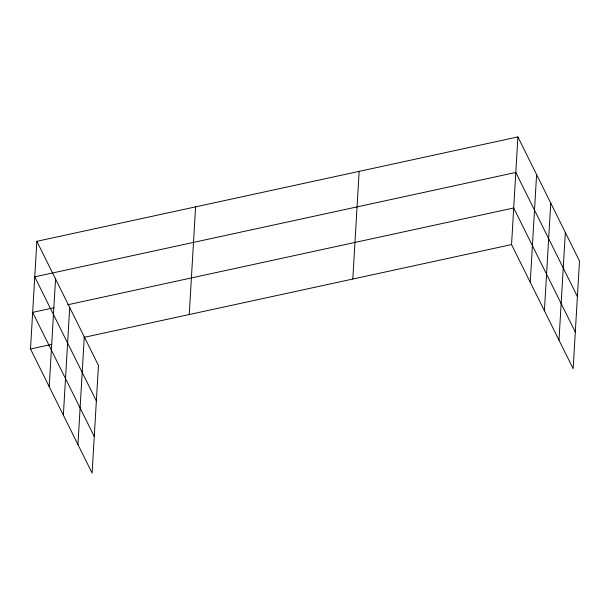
<?xml version="1.0" encoding="UTF-8"?>
<svg xmlns="http://www.w3.org/2000/svg" width="610" height="610" viewBox="0 0 610 610"><rect width="100%" height="100%" fill="white"/><g stroke="black" fill="none" stroke-linecap="round" stroke-linejoin="round"><path stroke-width="0.91" d="M36.852 241.316L98.454 365.413L92.102 473.086L30.5 348.989L36.852 241.316L517.898 136.915L579.5 261.011L573.148 368.684L511.546 244.587L517.898 136.915M49.204 386.664L55.556 278.991M63.356 415.181L69.708 307.516M77.943 444.568L84.294 336.895M189.245 314.531L195.596 206.866M352.801 279.037L359.153 171.372M530.25 282.262L536.602 174.59M544.402 310.78L550.754 203.115M558.989 340.166L565.34 232.494M53.886 307.775L32.658 312.381L94.26 436.478M67.733 304.771L513.704 207.979L575.306 332.076M30.5 348.989L51.728 344.383M84.028 337.368L511.546 244.587M577.403 296.544L515.801 172.447L34.755 276.848L96.357 400.945"/></g></svg>
